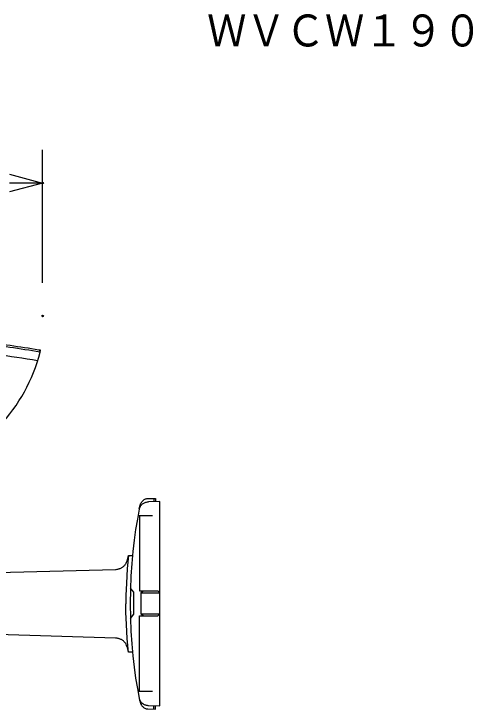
# Model space of a CAD drawing. Units: millimetres, scale not verified. Extents: x -63 to 63, y -57 to 57.
# Drawn here: x 35.01 to 62.63, y 6.82 to 48.67 of the extents above; entities that cross this region are included whole.
import ezdxf
from ezdxf.enums import TextEntityAlignment as Align

# ---------------------------------------------------------------- set-up
doc = ezdxf.new("R2010")
doc.units = ezdxf.units.MM
doc.header["$LTSCALE"] = 0.190236
doc.header["$PDMODE"] = 32
doc.header["$PDSIZE"] = 0.0951
doc.linetypes.add('DOUBLE_CHAIN1', pattern=[8.8, 5, -1, 0.6, -0.6, 0.6, -1])
for name, color, linetype in [('0-0_TOUROKU', 1, 'Continuous'), ('0-1_GAIKEI', 1, 'Continuous'), ('0-3_MOJI1', 2, 'Continuous'), ('0-4_WAKU', 1, 'Continuous')]:
    doc.layers.add(name, color=color, linetype=linetype)
doc.styles.add('ＭＳ ゴシック', font='')
doc.styles.get('ＭＳ ゴシック').set_extended_font_data('MS Gothic')

# ---------------------------------------------------------------- blocks, each defined once
blk = doc.blocks.new('_OPEN30')
at = {"layer": '0-3_MOJI1', "color": 7}
blk.add_line((0, 0), (-1, 0), dxfattribs=at)
blk.add_lwpolyline([(-1, 0.26795), (0, 0), (-1, -0.26795)], dxfattribs=at)

msp = doc.modelspace()

# ---------------------------------------------------------------- linework, layer by layer
at = {"layer": '0-1_GAIKEI', "color": 7}
for p, q in [((43.0573, 19.4987), (43.5343, 19.5057)), ((43.7955, 19.3102), (43.1093, 19.2924)), ((43.4306, 19.5057), (43.4306, 19.2985)), ((43.5343, 19.5057), (43.5343, 19.2985)), ((43.7955, 7.0186), (43.7955, 19.3102)), ((41.8979, 16.0762), (42.1474, 16.0762)), ((32.2906, 15.0051), (41.1227, 15.23)), ((41.1227, 11.0988), (32.2866, 11.353)), ((42.1474, 10.2526), (41.8979, 10.2526)), ((43.0573, 6.8299), (43.5343, 6.8229)), ((43.1093, 7.0365), (43.7955, 7.0186)), ((43.4306, 6.8229), (43.4306, 7.0303)), ((43.5343, 6.8229), (43.5343, 7.0303))]:
    msp.add_line(p, q, dxfattribs=at)
at = {"layer": '0-1_GAIKEI'}
for p, q in [((43.3405, 18.4557), (42.4702, 18.4557)), ((42.572, 18.4487), (42.572, 13.9511)), ((42.2284, 13.8682), (42.0143, 14.11)), ((42.2284, 12.527), (42.2284, 13.8682)), ((42.572, 13.9511), (43.6656, 13.9511)), ((42.6636, 13.8336), (42.7776, 13.9476)), ((42.6636, 12.5462), (42.6636, 13.8336)), ((42.6659, 13.8275), (43.7897, 13.8275)), ((43.6656, 13.9511), (43.7864, 13.8303)), ((42.0143, 12.285), (42.2284, 12.527)), ((42.572, 12.4287), (43.6656, 12.4287)), ((42.572, 7.8801), (42.572, 12.4287)), ((42.7776, 12.4322), (42.6636, 12.5462)), ((42.6659, 12.5495), (43.7897, 12.5495)), ((43.6656, 12.4287), (43.7864, 12.5495)), ((43.3405, 7.8733), (42.4702, 7.8733))]:
    msp.add_line(p, q, dxfattribs=at)
at = {"layer": '0-1_GAIKEI', "color": 7}
for points in [[(42.5463, 18.8908), (42.562, 18.9657), (42.5804, 19.0351), (42.6015, 19.0991), (42.6251, 19.1578), (42.6511, 19.2113), (42.6794, 19.2599), (42.7098, 19.3036), (42.7422, 19.3425), (42.7764, 19.3768), (42.8124, 19.4066), (42.85, 19.4321), (42.889, 19.4533), (42.9294, 19.4705), (42.971, 19.4837), (43.0137, 19.4931), (43.0573, 19.4987)], [(43.1093, 19.2924), (43.0639, 19.2864), (43.018, 19.2784), (42.972, 19.2681), (42.9264, 19.2555), (42.8815, 19.2403), (42.8378, 19.2224), (42.7955, 19.2015), (42.7552, 19.1776), (42.7172, 19.1505), (42.6991, 19.1357), (42.6818, 19.12), (42.6653, 19.1034), (42.6496, 19.0859), (42.6347, 19.0675), (42.6208, 19.0481), (42.6078, 19.0277), (42.5958, 19.0063), (42.585, 18.9839), (42.5752, 18.9605), (42.5666, 18.936), (42.5592, 18.9104), (42.553, 18.8837), (42.5482, 18.8559)], [(42.5482, 18.8559), (42.4353, 18.2642), (42.3317, 17.6434), (42.2392, 16.9909), (42.1594, 16.3042), (42.0943, 15.5807), (42.0456, 14.818), (42.0151, 14.0134), (42.0045, 13.1644)], [(41.1227, 15.23), (41.1671, 15.2342), (41.2101, 15.24), (41.2517, 15.2474), (41.2919, 15.2565), (41.3307, 15.2671), (41.3682, 15.2793), (41.4044, 15.2931), (41.4392, 15.3084), (41.4727, 15.3251), (41.5048, 15.3434), (41.5357, 15.3631), (41.5652, 15.3842), (41.5934, 15.4068), (41.6204, 15.4307), (41.6461, 15.4561), (41.6705, 15.4828), (41.6937, 15.5108), (41.7157, 15.5401), (41.7364, 15.5707), (41.7559, 15.6026), (41.7912, 15.6701), (41.8218, 15.7423), (41.8476, 15.8193), (41.8689, 15.9007), (41.8856, 15.9864), (41.8979, 16.0762)], [(41.8979, 16.0762), (41.859, 15.6788), (41.8259, 15.2572), (41.776, 14.4087), (41.7471, 13.6646), (41.7378, 13.1588)], [(41.8979, 10.2526), (41.859, 10.6498), (41.8259, 11.0708), (41.776, 11.9175), (41.7471, 12.6598), (41.7378, 13.1649)], [(42.0045, 13.1644), (42.0151, 12.3154), (42.0456, 11.5108), (42.0943, 10.7481), (42.1594, 10.0246), (42.2392, 9.3379), (42.3317, 8.6854), (42.4353, 8.0647), (42.5482, 7.4731)], [(41.8979, 10.2526), (41.8856, 10.3424), (41.8689, 10.4281), (41.8476, 10.5095), (41.8218, 10.5864), (41.7912, 10.6587), (41.7559, 10.7262), (41.7364, 10.758), (41.7157, 10.7887), (41.6937, 10.818), (41.6705, 10.846), (41.6461, 10.8727), (41.6204, 10.898), (41.5934, 10.922), (41.5652, 10.9445), (41.5357, 10.9657), (41.5048, 10.9854), (41.4727, 11.0037), (41.4392, 11.0204), (41.4044, 11.0357), (41.3682, 11.0495), (41.3307, 11.0617), (41.2919, 11.0723), (41.2517, 11.0814), (41.2101, 11.0888), (41.1671, 11.0947), (41.1227, 11.0988)], [(42.5463, 7.438), (42.562, 7.3631), (42.5804, 7.2937), (42.6015, 7.2297), (42.6251, 7.171), (42.6511, 7.1174), (42.6794, 7.0689), (42.7098, 7.0252), (42.7422, 6.9863), (42.7764, 6.9519), (42.8124, 6.9221), (42.85, 6.8966), (42.889, 6.8754), (42.9294, 6.8582), (42.971, 6.845), (43.0137, 6.8356), (43.0573, 6.8299)], [(42.5482, 7.4731), (42.553, 7.4453), (42.5592, 7.4185), (42.5666, 7.3929), (42.5752, 7.3684), (42.585, 7.345), (42.5958, 7.3225), (42.6078, 7.3012), (42.6208, 7.2808), (42.6347, 7.2614), (42.6496, 7.2429), (42.6653, 7.2254), (42.6818, 7.2088), (42.6991, 7.1931), (42.7172, 7.1783), (42.7552, 7.1511), (42.7955, 7.1272), (42.8378, 7.1064), (42.8815, 7.0885), (42.9264, 7.0733), (42.972, 7.0607), (43.018, 7.0505), (43.0639, 7.0424), (43.1093, 7.0365)]]:
    msp.add_lwpolyline(points, dxfattribs=at)
for centre, radius, start, end in [((24.9872, -40.6109), 70.0001, 80.5325, 83.3759), ((24.9872, -40.6109), 69.3501, 80.49904, 84.71287), ((26.8848, 30.7552), 10, 316.38454, 345.86237), ((36.485, 28.3371), 0.1, 345.86237, 80.5325)]:
    msp.add_arc(centre, radius, start, end, dxfattribs=at)
at = {"layer": '0-1_GAIKEI'}
msp.add_arc((24.9872, -40.6109), 69.8889, 80.451, 83.47011, dxfattribs=at)
at = {"layer": '0-1_GAIKEI', "color": 7, "linetype": 'DOUBLE_CHAIN1'}
for centre, radius, start, end in [((24.9872, -40.6109), 70.0001, 80.44418, 80.5325), ((26.8848, 30.7552), 10, 345.86237, 346.4833)]:
    msp.add_arc(centre, radius, start, end, dxfattribs=at)
at = {"layer": '0-3_MOJI1', "color": 3}
msp.add_line((36.7348, 32.4896), (36.7348, 40.4896), dxfattribs=at)
at = {"layer": '0-4_WAKU', "color": 7}
for p in [(36.7348, 38.4896), (36.7348, 30.4896)]:
    msp.add_point(p, dxfattribs=at)

# ---------------------------------------------------------------- block references
at = {"layer": '0-3_MOJI1', "xscale": 2, "yscale": 2}
msp.add_blockref('_OPEN30', (36.7348, 38.4896), dxfattribs=at)

# ---------------------------------------------------------------- texts
at = {"layer": '0-0_TOUROKU', "style": 'ＭＳ ゴシック', "width": 0.9}
msp.add_text('ＷＶＣＷ１９０', height=1.925, dxfattribs=at).set_placement((46.6334, 46.13), align=Align.BOTTOM_LEFT)

doc.saveas('drawing.dxf')
